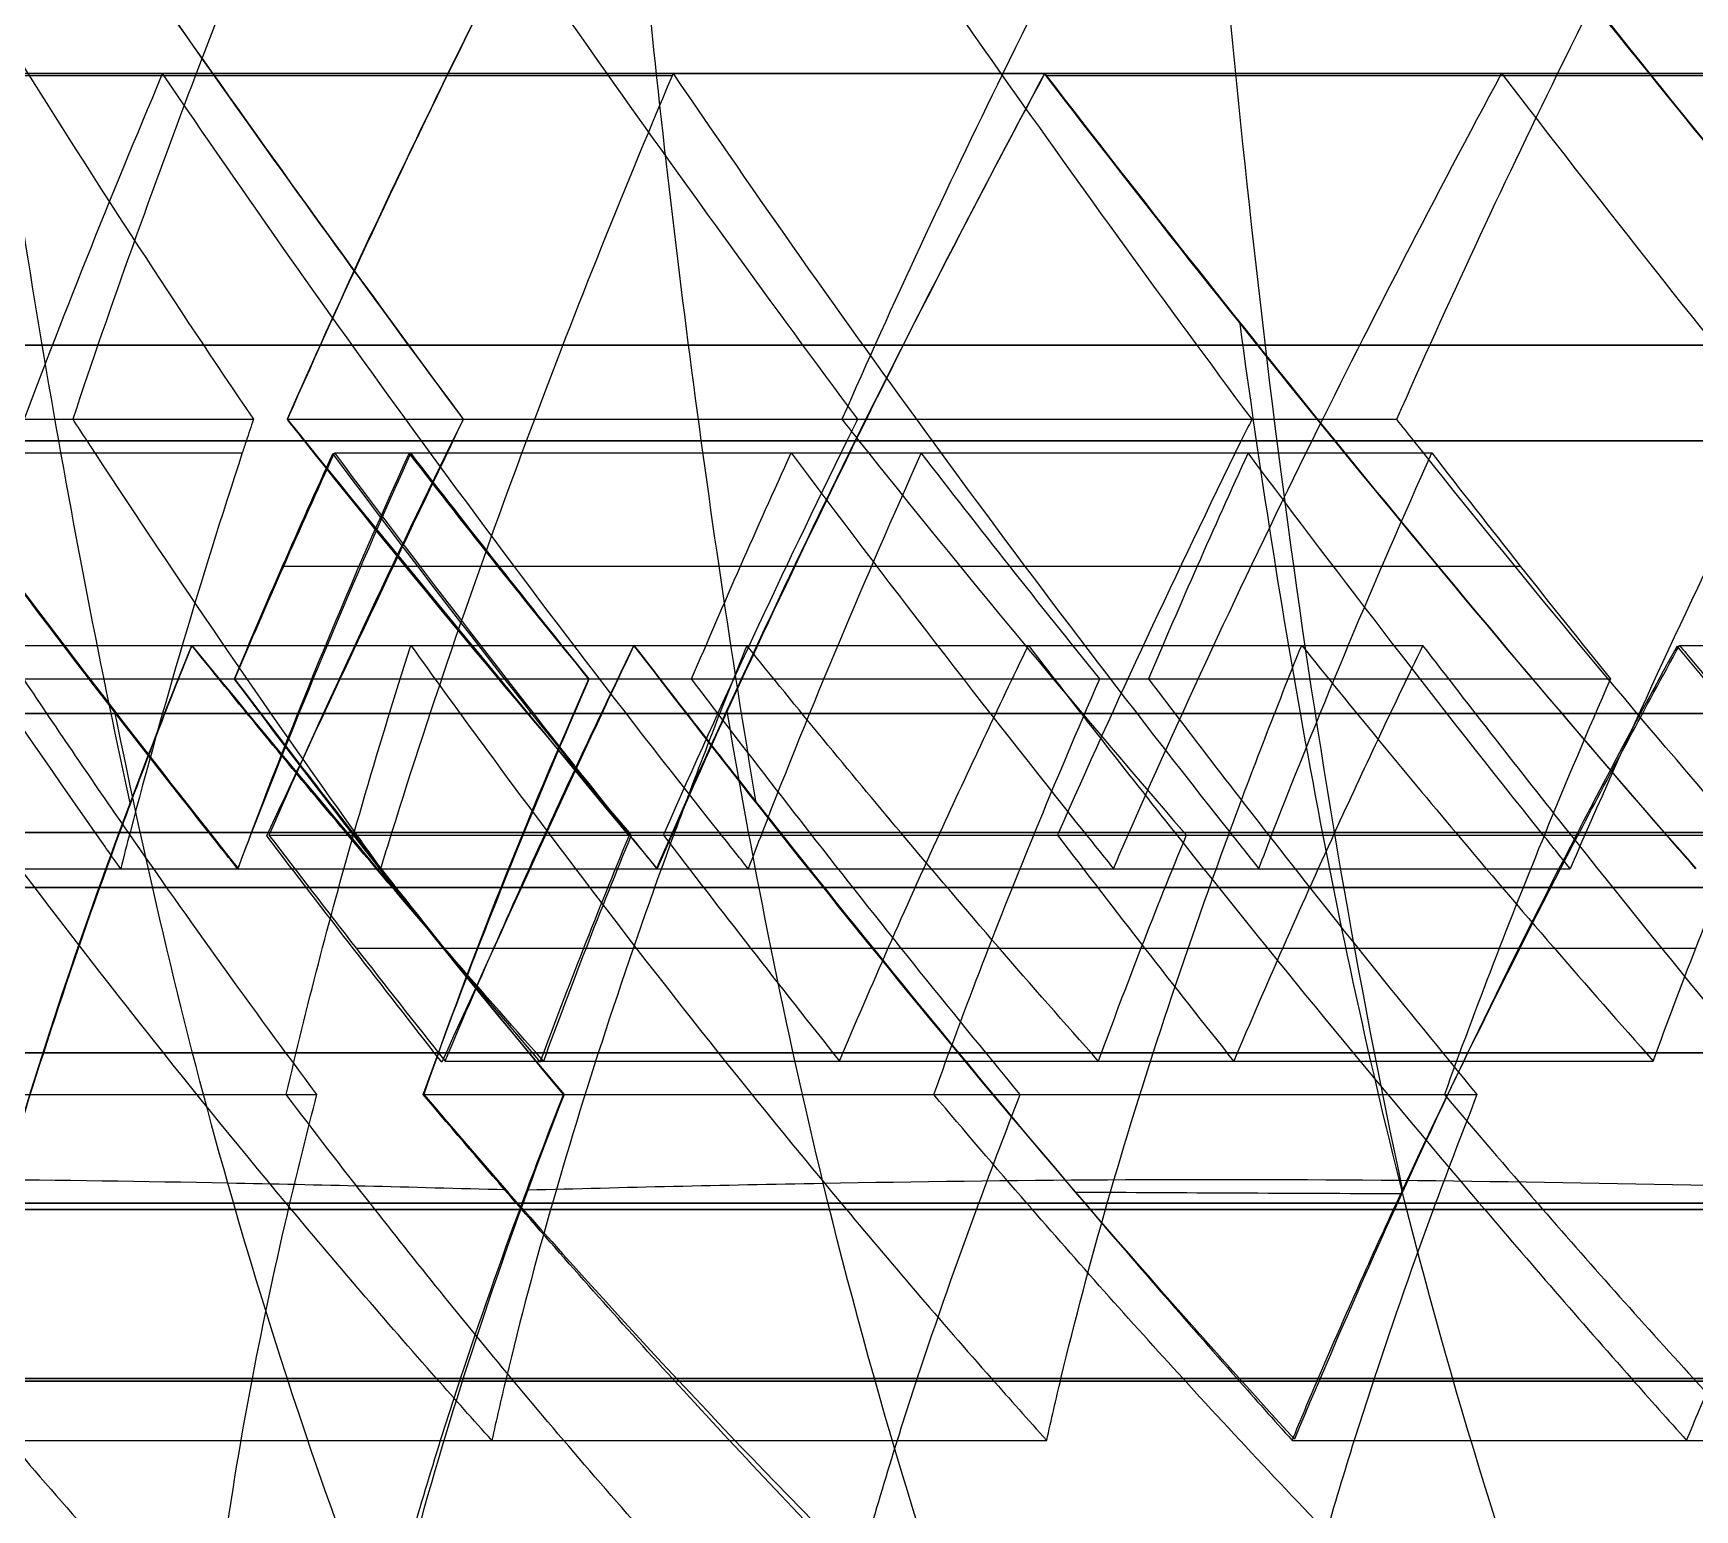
# Model space of a CAD drawing. Header units: millimetres. Extents: x -184 to 184, y -148 to 146.
# Drawn here: x -104.53 to -91.02, y -34.76 to -22.74 of the extents above; entities that cross this region are included whole.
import ezdxf

# ---------------------------------------------------------------- set-up
doc = ezdxf.new("R2010")
doc.units = ezdxf.units.MM
doc.header["$MEASUREMENT"] = 0
doc.layers.add('Tyre', color=7, linetype='Continuous', true_color=0x000000)

msp = doc.modelspace()

# ---------------------------------------------------------------- linework, layer by layer
at = {"layer": 'Tyre'}
for p, q in [((-111.514, -23.072, -70.167), (-103.207, -23.072, -64.304)), ((-107.641, -23.087, -75.982), (-99.334, -23.087, -70.119)), ((-107.635, -23.072, -75.995), (-99.328, -23.072, -70.132)), ((-107.634, -23.071, -75.996), (-99.328, -23.071, -70.133)), ((-107.634, -23.072, -75.996), (-99.327, -23.072, -70.133)), ((-103.074, -23.072, -81.904), (-96.658, -23.072, -74.017)), ((-101.16, -23.072, 84.256), (-92.133, -23.072, 79.578)), ((-96.304, -23.071, 89.923), (-88.873, -23.071, 82.983)), ((-96.304, -23.072, 89.922), (-88.874, -23.072, 82.982)), ((-96.303, -23.072, 89.923), (-88.873, -23.072, 82.984)), ((-96.292, -23.087, 89.932), (-88.861, -23.087, 82.992)), ((-91.387, -23.072, 94.907), (-83.956, -23.072, 87.967)), ((-112.517, -25.884, -67.581), (-104.211, -25.884, -61.718)), ((-111.769, -25.884, 68.812), (-102.742, -25.884, 64.134)), ((-102.468, -25.884, 81.902), (-93.441, -25.884, 77.225)), ((-101.036, -25.884, -83.663), (-94.619, -25.884, -75.776)), ((-112.403, -26.059, -67.706), (-104.097, -26.059, -61.843)), ((-111.827, -26.059, 68.653), (-102.8, -26.059, 63.976)), ((-108.826, -26.059, -73.337), (-100.52, -26.059, -67.473)), ((-105.527, -26.059, -78.009), (-97.221, -26.059, -72.146)), ((-102.329, -26.059, 82.019), (-93.302, -26.059, 77.342)), ((-101.122, -26.059, -83.503), (-94.706, -26.059, -75.616)), ((-97.846, -26.059, 87.45), (-90.416, -26.059, 80.51)), ((-93.943, -26.059, 91.631), (-86.512, -26.059, 84.691)), ((-112.339, -26.158, -67.776), (-104.032, -26.158, -61.913)), ((-111.859, -26.158, 68.564), (-102.832, -26.158, 63.886)), ((-102.082, -26.158, 82.418), (-94.651, -26.158, 75.479)), ((-101.462, -26.158, -83.18), (-93.156, -26.158, -77.317)), ((-102.495, -27.078, 81.598), (-95.064, -27.078, 74.658)), ((-100.743, -27.078, -83.751), (-92.437, -27.078, -77.888)), ((-110.488, -27.723, 70.13), (-101.461, -27.723, 65.453)), ((-103.243, -27.723, 80.322), (-94.215, -27.723, 75.644)), ((-99.646, -27.723, -84.743), (-93.229, -27.723, -76.856)), ((-91.142, -27.723, -93.911), (-84.725, -27.723, -86.024)), ((-110.575, -27.996, 69.88), (-101.548, -27.996, 65.203)), ((-102.892, -27.996, 80.767), (-95.461, -27.996, 73.827)), ((-100.01, -27.996, -84.309), (-91.704, -27.996, -78.446)), ((-113.056, -29.246, 65.222), (-104.028, -29.246, 60.544)), ((-112.773, -29.246, 65.707), (-103.745, -29.246, 61.03)), ((-112.064, -29.246, -66.893), (-103.758, -29.246, -61.03)), ((-110.95, -29.246, 68.727), (-101.922, -29.246, 64.049)), ((-110.223, -29.246, -69.901), (-101.916, -29.246, -64.038)), ((-109.921, -29.246, -70.376), (-101.615, -29.246, -64.512)), ((-109.372, -29.246, 71.194), (-100.344, -29.246, 66.517)), ((-103.83, -29.246, 78.983), (-94.803, -29.246, 74.306)), ((-103.103, -29.246, -80.032), (-94.797, -29.246, -74.169)), ((-102.757, -29.246, -80.475), (-94.451, -29.246, -74.612)), ((-102.615, -29.266, -80.474), (-96.199, -29.266, -72.588)), ((-102.606, -29.246, -80.494), (-96.19, -29.246, -72.607)), ((-101.99, -29.246, 81.315), (-92.962, -29.246, 76.638)), ((-101.931, -29.246, 81.506), (-94.5, -29.246, 74.567)), ((-100.539, -29.246, -83.217), (-92.233, -29.246, -77.354)), ((-100.364, -29.246, -83.314), (-93.947, -29.246, -75.427)), ((-99.697, -29.246, 84.236), (-92.266, -29.246, 77.296)), ((-99.685, -29.246, 84.085), (-90.657, -29.246, 79.407)), ((-99.668, -29.266, 84.097), (-90.64, -29.266, 79.42)), ((-99.334, -29.246, 84.665), (-91.903, -29.246, 77.726)), ((-98.455, -29.246, -85.59), (-92.039, -29.246, -77.703)), ((-91.956, -29.246, -92.601), (-85.54, -29.246, -84.714)), ((-91.267, -29.246, 93.305), (-83.836, -29.246, 86.366)), ((-112.849, -29.54, 65.431), (-103.821, -29.54, 60.753)), ((-110.012, -29.54, -70.096), (-101.705, -29.54, -64.232)), ((-102.87, -29.54, -80.211), (-94.563, -29.54, -74.348)), ((-99.461, -29.54, 84.4), (-92.031, -29.54, 77.461)), ((-101.906, -30.186, -80.998), (-95.49, -30.186, -73.111)), ((-100.036, -30.186, 83.297), (-91.009, -30.186, 78.619)), ((-101.182, -31.105, -81.502), (-94.766, -31.105, -73.615)), ((-100.382, -31.105, 82.486), (-91.355, -31.105, 77.808)), ((-111.501, -31.378, 66.714), (-102.474, -31.378, 62.037)), ((-110.532, -31.378, -68.309), (-102.225, -31.378, -62.446)), ((-101.36, -31.378, -81.299), (-93.054, -31.378, -75.436)), ((-100.22, -31.378, 82.701), (-92.789, -31.378, 75.761)), ((-110.82, -32.262, 67.314), (-101.793, -32.262, 62.636)), ((-110.751, -32.262, -67.428), (-102.444, -32.262, -61.565)), ((-106.988, -32.262, 73.21), (-97.961, -32.262, 68.532)), ((-104.823, -32.262, 76.248), (-95.796, -32.262, 71.57)), ((-100.603, -32.262, -81.8), (-92.297, -32.262, -75.937)), ((-100.556, -32.262, 81.858), (-93.126, -32.262, 74.918)), ((-95.978, -32.262, -87.119), (-89.562, -32.262, -79.233)), ((-93.445, -32.262, -89.857), (-87.029, -32.262, -81.97)), ((-111.056, -33.688, -65.972), (-102.75, -33.688, -60.109)), ((-109.668, -33.688, 68.255), (-100.641, -33.688, 63.577)), ((-105.765, -33.688, 74.114), (-96.737, -33.688, 69.436)), ((-105.2, -33.688, 74.905), (-96.173, -33.688, 70.227)), ((-101.057, -33.688, 80.457), (-93.626, -33.688, 73.517)), ((-99.333, -33.688, -82.575), (-91.027, -33.688, -76.712)), ((-94.74, -33.688, -87.761), (-88.324, -33.688, -79.875)), ((-94.081, -33.688, -88.475), (-87.664, -33.688, -80.588)), ((-105.316, -34.191, 74.423), (-96.289, -34.191, 69.745)), ((-94.292, -34.191, -87.973), (-87.876, -34.191, -80.086))]:
    msp.add_line(p, q, dxfattribs=at)
at = {"layer": 'Tyre', "extrusion": (0, 1, 0)}
for centre, radius in [((-0.002, 0, -23.072), 127.353), ((-0.002, 0, -25.28), 122.902), ((-0.002, 0, -26.059), 126.825), ((-0.002, 0, -28.277), 122.237), ((-0.002, 0, -29.246), 126.118), ((-0.002, 0, -29.694), 121.862), ((-0.002, 0, -31.039), 121.458), ((-0.002, 0, -32.262), 125.267), ((-0.002, 0, -32.312), 121.025), ((-0.002, 0, -33.688), 124.781), ((-0.002, 0, -33.709), 120.479)]:
    msp.add_circle(centre, radius, dxfattribs=at)
at = {"layer": 'Tyre'}
for points, knots in [([(-44.104, -25.214), (-44.422, -25.8), (-45.03, -26.906), (-45.916, -28.462), (-46.729, -29.826), (-47.479, -31.009), (-48.174, -32.029), (-48.826, -32.902), (-49.443, -33.644), (-50.037, -34.273), (-50.62, -34.811), (-51.256, -35.315), (-52.005, -35.814), (-52.89, -36.3), (-53.873, -36.739), (-54.916, -37.119), (-56.015, -37.449), (-57.161, -37.736), (-58.348, -37.988), (-59.569, -38.216), (-60.935, -38.448), (-62.107, -38.639), (-63.544, -38.882), (-65.857, -39.301), (-69.448, -40.037), (-73.02, -40.814), (-75.853, -41.4), (-78.5, -41.914), (-81.132, -42.355), (-83.677, -42.669), (-85.986, -42.877), (-88.747, -43.006), (-92.052, -43.027), (-95.53, -42.953), (-98.573, -42.845), (-100.859, -42.765), (-102.465, -42.714), (-104.165, -42.664), (-106.226, -42.583), (-108.05, -42.454), (-109.445, -42.297), (-110.431, -42.151), (-111.367, -41.972), (-112.3, -41.744), (-113.287, -41.429), (-114.312, -40.994), (-115.312, -40.436), (-116.23, -39.786), (-117.077, -39.039), (-117.864, -38.188), (-118.597, -37.23), (-119.279, -36.161), (-119.913, -34.98), (-120.501, -33.689), (-121.016, -32.364), (-121.47, -31.022), (-121.873, -29.676), (-122.379, -27.762), (-122.911, -25.337), (-123.444, -22.287), (-123.882, -19.123), (-124.238, -15.803), (-124.507, -12.476), (-124.699, -9.19), (-124.849, -5.37), (-124.896, -2.648), (-124.904, -1)], [-120.649004, -120.649004, -120.649004, -120.649004, -118.650702, -116.862627, -115.278043, -113.886013, -112.659991, -111.57623, -110.619273, -109.764185, -108.982805, -108.241804, -107.330881, -106.285945, -105.214455, -104.103595, -102.956919, -101.774926, -100.560273, -99.316969, -98.049825, -96.401874, -95.754745, -93.679159, -89.348161, -84.759548, -82.712049, -80.669318, -76.6709, -74.708043, -72.977287, -69.716501, -66.420043, -63.061128, -59.280374, -57.285758, -56.198777, -54.459689, -52.18611, -50.010515, -48.975492, -47.975653, -47.021046, -46.115651, -45.09644, -43.915354, -42.778406, -41.665801, -40.547217, -39.394425, -38.193605, -36.930675, -35.593952, -34.175832, -32.675947, -31.330744, -29.926467, -28.461055, -25.390839, -22.481232, -19.173422, -15.811868, -12.463584, -9.160915, -5.937875, -0.994422, -0.994422, -0.994422, -0.994422]), ([(-93.391, -32.161, -89.94), (-94.138, -28.699, -90.838), (-95.005, -21.608, -91.834), (-95.464, -13.237, -92.441), (-95.611, -8.215, -92.63), (-95.644, -6.644, -92.672)], [11.622363, 11.622363, 11.622363, 11.622363, 21.998391, 32.39871, 37.116955, 37.116955, 37.116955, 37.116955]), ([(-103.744, -29.005, 79.202), (-104.27, -26.588, 79.505), (-105.244, -20.674, 80.079), (-105.743, -14.317, 80.283), (-105.948, -10.35, 80.363), (-105.972, -9.844, 80.372)], [14.758479, 14.758479, 14.758479, 14.758479, 21.998391, 32.39871, 33.919074, 33.919074, 33.919074, 33.919074]), ([(-98.652, -29.005, -85.462), (-99.055, -26.588, -85.915), (-99.815, -20.674, -86.752), (-100.117, -14.317, -87.199), (-100.236, -10.35, -87.383), (-100.251, -9.844, -87.405)], [14.758479, 14.758479, 14.758479, 14.758479, 21.998391, 32.39871, 33.919074, 33.919074, 33.919074, 33.919074]), ([(-106.765, -19.416, 59.246), (-106.718, -19.498, 59.31), (-106.671, -19.58, 59.374), (-106.624, -19.662, 59.438), (-105.969, -20.802, 60.327), (-105.287, -21.939, 61.2), (-104.576, -23.072, 62.054), (-103.986, -24.013, 62.761), (-103.375, -24.95, 63.456), (-102.742, -25.884, 64.134)], [-813.991134, -813.991134, -813.991134, -813.991134, -813.649053, -813.649053, -813.649053, -808.886961, -808.886961, -808.886961, -804.936805, -804.936805, -804.936805, -804.936805]), ([(-105.584, -19.416, -79.443), (-105.53, -19.498, -79.5), (-105.475, -19.58, -79.557), (-105.42, -19.662, -79.614), (-104.661, -20.797, -80.402), (-103.879, -21.934, -81.167), (-103.074, -23.072, -81.904), (-102.412, -24.009, -82.51), (-101.732, -24.947, -83.097), (-101.036, -25.884, -83.663)], [668.78662, 668.78662, 668.78662, 668.78662, 669.127981, 669.127981, 669.127981, 673.859453, 673.859453, 673.859453, 677.752953, 677.752953, 677.752953, 677.752953]), ([(-101.722, -19.416, -67.539), (-101.757, -19.498, -67.468), (-101.792, -19.58, -67.397), (-101.827, -19.662, -67.326), (-102.316, -20.802, -66.335), (-102.777, -21.939, -65.328), (-103.207, -23.072, -64.304), (-103.564, -24.013, -63.454), (-103.9, -24.95, -62.593), (-104.211, -25.884, -61.718)], [-813.991134, -813.991134, -813.991134, -813.991134, -813.649053, -813.649053, -813.649053, -808.886961, -808.886961, -808.886961, -804.936805, -804.936805, -804.936805, -804.936805]), ([(-99.262, -19.416, 87.214), (-99.307, -19.498, 87.149), (-99.351, -19.58, 87.084), (-99.396, -19.662, 87.019), (-100.013, -20.797, 86.115), (-100.603, -21.934, 85.194), (-101.16, -23.072, 84.256), (-101.619, -24.009, 83.484), (-102.056, -24.947, 82.7), (-102.468, -25.884, 81.902)], [668.78662, 668.78662, 668.78662, 668.78662, 669.127981, 669.127981, 669.127981, 673.859453, 673.859453, 673.859453, 677.752953, 677.752953, 677.752953, 677.752953]), ([(-102.376, -19.416, -75.5), (-102.321, -19.498, -75.557), (-102.266, -19.58, -75.614), (-102.212, -19.662, -75.671), (-101.452, -20.797, -76.459), (-100.671, -21.934, -77.224), (-99.866, -23.072, -77.96), (-99.203, -24.009, -78.566), (-98.524, -24.947, -79.154), (-97.828, -25.884, -79.719)], [668.78662, 668.78662, 668.78662, 668.78662, 669.127981, 669.127981, 669.127981, 673.859453, 673.859453, 673.859453, 677.752953, 677.752953, 677.752953, 677.752953]), ([(-94.619, -25.884, -75.776), (-95.316, -24.947, -75.211), (-95.995, -24.009, -74.623), (-96.658, -23.072, -74.017), (-97.463, -21.934, -73.28), (-98.244, -20.797, -72.515), (-99.004, -19.662, -71.727), (-99.058, -19.58, -71.67), (-99.113, -19.498, -71.613), (-99.168, -19.416, -71.556)], [-677.752953, -677.752953, -677.752953, -677.752953, -673.859453, -673.859453, -673.859453, -669.127981, -669.127981, -669.127981, -668.78662, -668.78662, -668.78662, -668.78662]), ([(-94.748, -19.416, 84.875), (-94.793, -19.498, 84.81), (-94.838, -19.58, 84.745), (-94.882, -19.662, 84.68), (-95.499, -20.797, 83.776), (-96.089, -21.934, 82.855), (-96.647, -23.072, 81.917), (-97.105, -24.009, 81.145), (-97.543, -24.947, 80.361), (-97.954, -25.884, 79.564)], [668.78662, 668.78662, 668.78662, 668.78662, 669.127981, 669.127981, 669.127981, 673.859453, 673.859453, 673.859453, 677.752953, 677.752953, 677.752953, 677.752953]), ([(-89.059, -25.884, 96.416), (-89.852, -24.95, 95.933), (-90.627, -24.013, 95.429), (-91.387, -23.072, 94.907), (-92.302, -21.939, 94.277), (-93.194, -20.802, 93.621), (-94.065, -19.662, 92.941), (-94.128, -19.58, 92.892), (-94.19, -19.498, 92.843), (-94.252, -19.416, 92.794)], [804.936805, 804.936805, 804.936805, 804.936805, 808.886961, 808.886961, 808.886961, 813.649053, 813.649053, 813.649053, 813.991134, 813.991134, 813.991134, 813.991134]), ([(-93.441, -25.884, 77.225), (-93.029, -24.947, 78.022), (-92.592, -24.009, 78.806), (-92.133, -23.072, 79.578), (-91.576, -21.934, 80.517), (-90.986, -20.797, 81.437), (-90.368, -19.662, 82.341), (-90.324, -19.58, 82.406), (-90.279, -19.498, 82.471), (-90.234, -19.416, 82.536)], [-677.752953, -677.752953, -677.752953, -677.752953, -673.859453, -673.859453, -673.859453, -669.127981, -669.127981, -669.127981, -668.78662, -668.78662, -668.78662, -668.78662]), ([(-103.821, -29.54, 60.753), (-103.891, -29.442, 60.684), (-103.96, -29.344, 60.614), (-104.028, -29.246, 60.544), (-104.77, -28.19, 59.789), (-105.477, -27.127, 59.009), (-106.153, -26.059, 58.209), (-106.78, -25.072, 57.469), (-107.38, -24.08, 56.712), (-107.957, -23.087, 55.94), (-107.96, -23.082, 55.936), (-107.963, -23.077, 55.932), (-107.966, -23.071, 55.928)], [-799.840146, -799.840146, -799.840146, -799.840146, -799.424696, -799.424696, -799.424696, -794.937043, -794.937043, -794.937043, -790.783637, -790.783637, -790.783637, -790.763389, -790.763389, -790.763389, -790.763389]), ([(-102.87, -29.54, -80.211), (-102.948, -29.442, -80.152), (-103.026, -29.344, -80.092), (-103.103, -29.246, -80.032), (-103.941, -28.19, -79.386), (-104.748, -27.127, -78.709), (-105.527, -26.059, -78.009), (-106.252, -25.067, -77.358), (-106.953, -24.071, -76.686), (-107.634, -23.071, -75.996)], [781.686392, 781.686392, 781.686392, 781.686392, 782.101856, 782.101856, 782.101856, 786.58964, 786.58964, 786.58964, 790.763389, 790.763389, 790.763389, 790.763389]), ([(-103.481, -23.071, -73.064), (-103.484, -23.077, -73.059), (-103.486, -23.082, -73.055), (-103.488, -23.087, -73.051), (-103.907, -24.08, -72.183), (-104.304, -25.072, -71.302), (-104.673, -26.059, -70.405), (-105.072, -27.127, -69.436), (-105.439, -28.19, -68.45), (-105.768, -29.246, -67.444), (-105.799, -29.344, -67.351), (-105.829, -29.442, -67.258), (-105.858, -29.54, -67.164)], [790.763389, 790.763389, 790.763389, 790.763389, 790.783637, 790.783637, 790.783637, 794.937043, 794.937043, 794.937043, 799.424696, 799.424696, 799.424696, 799.840146, 799.840146, 799.840146, 799.840146]), ([(-98.717, -29.54, -77.279), (-98.795, -29.442, -77.22), (-98.873, -29.344, -77.16), (-98.95, -29.246, -77.101), (-99.788, -28.19, -76.454), (-100.595, -27.127, -75.778), (-101.374, -26.059, -75.078), (-102.099, -25.067, -74.426), (-102.8, -24.071, -73.754), (-103.481, -23.071, -73.064)], [781.686392, 781.686392, 781.686392, 781.686392, 782.101856, 782.101856, 782.101856, 786.58964, 786.58964, 786.58964, 790.763389, 790.763389, 790.763389, 790.763389]), ([(-101.705, -29.54, -64.232), (-101.676, -29.442, -64.326), (-101.645, -29.344, -64.419), (-101.615, -29.246, -64.512), (-101.286, -28.19, -65.518), (-100.919, -27.127, -66.505), (-100.52, -26.059, -67.473), (-100.151, -25.072, -68.37), (-99.754, -24.08, -69.251), (-99.334, -23.087, -70.119), (-99.332, -23.082, -70.123), (-99.33, -23.077, -70.128), (-99.328, -23.071, -70.133)], [-799.840146, -799.840146, -799.840146, -799.840146, -799.424696, -799.424696, -799.424696, -794.937043, -794.937043, -794.937043, -790.783637, -790.783637, -790.783637, -790.763389, -790.763389, -790.763389, -790.763389]), ([(-99.461, -29.54, 84.4), (-99.419, -29.442, 84.489), (-99.377, -29.344, 84.577), (-99.334, -29.246, 84.665), (-98.871, -28.19, 85.617), (-98.373, -27.127, 86.545), (-97.846, -26.059, 87.45), (-97.356, -25.067, 88.292), (-96.841, -24.071, 89.116), (-96.304, -23.071, 89.923)], [781.686392, 781.686392, 781.686392, 781.686392, 782.101856, 782.101856, 782.101856, 786.58964, 786.58964, 786.58964, 790.763389, 790.763389, 790.763389, 790.763389]), ([(-99.328, -23.071, -70.133), (-98.647, -24.071, -70.823), (-97.946, -25.067, -71.495), (-97.221, -26.059, -72.146), (-96.441, -27.127, -72.846), (-95.635, -28.19, -73.522), (-94.797, -29.246, -74.169), (-94.719, -29.344, -74.229), (-94.642, -29.442, -74.288), (-94.563, -29.54, -74.348)], [-790.763389, -790.763389, -790.763389, -790.763389, -786.58964, -786.58964, -786.58964, -782.101856, -782.101856, -782.101856, -781.686392, -781.686392, -781.686392, -781.686392]), ([(-96.304, -23.071, 89.923), (-96.299, -23.077, 89.926), (-96.296, -23.082, 89.929), (-96.292, -23.087, 89.932), (-95.528, -24.08, 90.519), (-94.745, -25.072, 91.087), (-93.943, -26.059, 91.631), (-93.075, -27.127, 92.218), (-92.184, -28.19, 92.779), (-91.267, -29.246, 93.305), (-91.182, -29.344, 93.354), (-91.096, -29.442, 93.403), (-91.011, -29.54, 93.451)], [790.763389, 790.763389, 790.763389, 790.763389, 790.783637, 790.783637, 790.783637, 794.937043, 794.937043, 794.937043, 799.424696, 799.424696, 799.424696, 799.840146, 799.840146, 799.840146, 799.840146]), ([(-95.746, -29.54, 80.93), (-95.704, -29.442, 81.019), (-95.661, -29.344, 81.107), (-95.619, -29.246, 81.195), (-95.156, -28.19, 82.147), (-94.658, -27.127, 83.075), (-94.131, -26.059, 83.98), (-93.641, -25.067, 84.822), (-93.126, -24.071, 85.646), (-92.589, -23.071, 86.453)], [781.686392, 781.686392, 781.686392, 781.686392, 782.101856, 782.101856, 782.101856, 786.58964, 786.58964, 786.58964, 790.763389, 790.763389, 790.763389, 790.763389]), ([(-92.589, -23.071, 86.453), (-92.584, -23.077, 86.456), (-92.58, -23.082, 86.459), (-92.577, -23.087, 86.462), (-91.813, -24.08, 87.05), (-91.03, -25.072, 87.617), (-90.227, -26.059, 88.161), (-89.36, -27.127, 88.749), (-88.469, -28.19, 89.309), (-87.551, -29.246, 89.836), (-87.466, -29.344, 89.884), (-87.381, -29.442, 89.933), (-87.296, -29.54, 89.981)], [790.763389, 790.763389, 790.763389, 790.763389, 790.783637, 790.783637, 790.783637, 794.937043, 794.937043, 794.937043, 799.424696, 799.424696, 799.424696, 799.840146, 799.840146, 799.840146, 799.840146]), ([(-88.873, -23.071, 82.983), (-89.411, -24.071, 82.176), (-89.926, -25.067, 81.353), (-90.416, -26.059, 80.51), (-90.943, -27.127, 79.605), (-91.441, -28.19, 78.678), (-91.903, -29.246, 77.726), (-91.946, -29.344, 77.638), (-91.989, -29.442, 77.549), (-92.031, -29.54, 77.461)], [-790.763389, -790.763389, -790.763389, -790.763389, -786.58964, -786.58964, -786.58964, -782.101856, -782.101856, -782.101856, -781.686392, -781.686392, -781.686392, -781.686392]), ([(-101.481, -44.299, -69.332), (-101.88, -43.636, -69.613), (-104.463, -39.203, -71.433), (-106.953, -33.235, -73.16), (-108.104, -27.457, -73.953), (-108.465, -25.105, -74.201)], [-0.533993, -0.533993, -0.533993, -0.533993, 1.197755, 11.598073, 18.662915, 18.662915, 18.662915, 18.662915]), ([(-88.528, -44.299, 85.254), (-88.884, -43.636, 85.587), (-91.192, -39.203, 87.746), (-93.389, -33.235, 89.832), (-94.399, -27.457, 90.799), (-94.716, -25.105, 91.101)], [-0.533993, -0.533993, -0.533993, -0.533993, 1.197755, 11.598073, 18.662915, 18.662915, 18.662915, 18.662915]), ([(-104.211, -25.884, -61.718), (-104.173, -25.943, -61.76), (-104.135, -26.001, -61.801), (-104.097, -26.059, -61.843), (-104.075, -26.092, -61.866), (-104.054, -26.125, -61.889), (-104.032, -26.158, -61.913), (-103.355, -27.19, -62.644), (-102.651, -28.22, -63.354), (-101.916, -29.246, -64.038), (-101.846, -29.344, -64.103), (-101.776, -29.442, -64.168), (-101.705, -29.54, -64.232)], [-804.936805, -804.936805, -804.936805, -804.936805, -804.6933, -804.6933, -804.6933, -804.556707, -804.556707, -804.556707, -800.250609, -800.250609, -800.250609, -799.840146, -799.840146, -799.840146, -799.840146]), ([(-102.742, -25.884, 64.134), (-102.761, -25.943, 64.081), (-102.78, -26.001, 64.028), (-102.8, -26.059, 63.976), (-102.81, -26.092, 63.946), (-102.821, -26.125, 63.916), (-102.832, -26.158, 63.886), (-103.17, -27.19, 62.949), (-103.477, -28.22, 61.997), (-103.745, -29.246, 61.03), (-103.771, -29.344, 60.938), (-103.796, -29.442, 60.845), (-103.821, -29.54, 60.753)], [-804.936805, -804.936805, -804.936805, -804.936805, -804.6933, -804.6933, -804.6933, -804.556707, -804.556707, -804.556707, -800.250609, -800.250609, -800.250609, -799.840146, -799.840146, -799.840146, -799.840146]), ([(-101.036, -25.884, -83.663), (-101.065, -25.943, -83.61), (-101.093, -26.001, -83.556), (-101.122, -26.059, -83.503), (-101.647, -27.13, -82.525), (-102.144, -28.193, -81.523), (-102.606, -29.246, -80.494), (-102.609, -29.253, -80.487), (-102.612, -29.26, -80.481), (-102.615, -29.266, -80.474)], [677.752953, 677.752953, 677.752953, 677.752953, 678.005283, 678.005283, 678.005283, 682.634149, 682.634149, 682.634149, 682.663228, 682.663228, 682.663228, 682.663228]), ([(-102.468, -25.884, 81.902), (-102.422, -25.943, 81.941), (-102.376, -26.001, 81.98), (-102.329, -26.059, 82.019), (-101.478, -27.13, 82.733), (-100.598, -28.193, 83.423), (-99.685, -29.246, 84.085), (-99.679, -29.253, 84.089), (-99.673, -29.26, 84.093), (-99.668, -29.266, 84.097)], [677.752953, 677.752953, 677.752953, 677.752953, 678.005283, 678.005283, 678.005283, 682.634149, 682.634149, 682.634149, 682.663228, 682.663228, 682.663228, 682.663228]), ([(-97.828, -25.884, -79.719), (-97.856, -25.943, -79.666), (-97.885, -26.001, -79.613), (-97.914, -26.059, -79.56), (-98.439, -27.13, -78.581), (-98.936, -28.193, -77.579), (-99.398, -29.246, -76.55), (-99.401, -29.253, -76.544), (-99.404, -29.26, -76.537), (-99.407, -29.266, -76.531)], [677.752953, 677.752953, 677.752953, 677.752953, 678.005283, 678.005283, 678.005283, 682.634149, 682.634149, 682.634149, 682.663228, 682.663228, 682.663228, 682.663228]), ([(-97.954, -25.884, 79.564), (-97.908, -25.943, 79.603), (-97.862, -26.001, 79.642), (-97.816, -26.059, 79.68), (-96.964, -27.13, 80.394), (-96.084, -28.193, 81.084), (-95.171, -29.246, 81.746), (-95.165, -29.253, 81.75), (-95.16, -29.26, 81.754), (-95.154, -29.266, 81.758)], [677.752953, 677.752953, 677.752953, 677.752953, 678.005283, 678.005283, 678.005283, 682.634149, 682.634149, 682.634149, 682.663228, 682.663228, 682.663228, 682.663228]), ([(-96.199, -29.266, -72.588), (-96.196, -29.26, -72.594), (-96.193, -29.253, -72.6), (-96.19, -29.246, -72.607), (-95.728, -28.193, -73.636), (-95.231, -27.13, -74.638), (-94.706, -26.059, -75.616), (-94.677, -26.001, -75.67), (-94.648, -25.943, -75.723), (-94.619, -25.884, -75.776)], [-682.663228, -682.663228, -682.663228, -682.663228, -682.634149, -682.634149, -682.634149, -678.005283, -678.005283, -678.005283, -677.752953, -677.752953, -677.752953, -677.752953]), ([(-90.64, -29.266, 79.42), (-90.646, -29.26, 79.415), (-90.652, -29.253, 79.411), (-90.657, -29.246, 79.407), (-91.571, -28.193, 78.745), (-92.451, -27.13, 78.055), (-93.302, -26.059, 77.342), (-93.348, -26.001, 77.303), (-93.395, -25.943, 77.264), (-93.441, -25.884, 77.225)], [-682.663228, -682.663228, -682.663228, -682.663228, -682.634149, -682.634149, -682.634149, -678.005283, -678.005283, -678.005283, -677.752953, -677.752953, -677.752953, -677.752953]), ([(-101.462, -26.158, -83.18), (-101.925, -27.19, -82.297), (-102.359, -28.22, -81.396), (-102.757, -29.246, -80.475), (-102.795, -29.344, -80.387), (-102.832, -29.442, -80.299), (-102.87, -29.54, -80.211)], [776.969921, 776.969921, 776.969921, 776.969921, 781.275938, 781.275938, 781.275938, 781.686392, 781.686392, 781.686392, 781.686392]), ([(-102.082, -26.158, 82.418), (-101.312, -27.19, 83.051), (-100.518, -28.22, 83.659), (-99.697, -29.246, 84.236), (-99.619, -29.344, 84.291), (-99.54, -29.442, 84.346), (-99.461, -29.54, 84.4)], [776.969921, 776.969921, 776.969921, 776.969921, 781.275938, 781.275938, 781.275938, 781.686392, 781.686392, 781.686392, 781.686392]), ([(-97.309, -26.158, -80.248), (-97.772, -27.19, -79.365), (-98.206, -28.22, -78.464), (-98.604, -29.246, -77.543), (-98.642, -29.344, -77.455), (-98.679, -29.442, -77.367), (-98.717, -29.54, -77.279)], [776.969921, 776.969921, 776.969921, 776.969921, 781.275938, 781.275938, 781.275938, 781.686392, 781.686392, 781.686392, 781.686392]), ([(-98.367, -26.158, 78.948), (-97.597, -27.19, 79.581), (-96.802, -28.22, 80.189), (-95.982, -29.246, 80.766), (-95.903, -29.344, 80.821), (-95.825, -29.442, 80.876), (-95.746, -29.54, 80.93)], [776.969921, 776.969921, 776.969921, 776.969921, 781.275938, 781.275938, 781.275938, 781.686392, 781.686392, 781.686392, 781.686392]), ([(-92.031, -29.54, 77.461), (-92.11, -29.442, 77.406), (-92.188, -29.344, 77.351), (-92.266, -29.246, 77.296), (-93.087, -28.22, 76.719), (-93.881, -27.19, 76.111), (-94.651, -26.158, 75.479)], [-781.686392, -781.686392, -781.686392, -781.686392, -781.275938, -781.275938, -781.275938, -776.969921, -776.969921, -776.969921, -776.969921]), ([(-94.563, -29.54, -74.348), (-94.526, -29.442, -74.436), (-94.489, -29.344, -74.524), (-94.451, -29.246, -74.612), (-94.052, -28.22, -75.533), (-93.619, -27.19, -76.434), (-93.156, -26.158, -77.317)], [-781.686392, -781.686392, -781.686392, -781.686392, -781.275938, -781.275938, -781.275938, -776.969921, -776.969921, -776.969921, -776.969921]), ([(-100.802, -34.191, 72.084), (-100.953, -34.024, 71.982), (-101.103, -33.856, 71.879), (-101.251, -33.688, 71.775), (-101.668, -33.216, 71.482), (-102.076, -32.74, 71.18), (-102.475, -32.262, 70.871), (-103.305, -31.266, 70.228), (-104.097, -30.26, 69.554), (-104.858, -29.246, 68.856), (-105.238, -28.74, 68.507), (-105.61, -28.232, 68.152), (-105.975, -27.723, 67.792)], [699.146423, 699.146423, 699.146423, 699.146423, 699.887678, 699.887678, 699.887678, 701.973631, 701.973631, 701.973631, 706.315002, 706.315002, 706.315002, 708.483339, 708.483339, 708.483339, 708.483339]), ([(-103.243, -27.723, 80.322), (-103.447, -28.231, 79.88), (-103.643, -28.739, 79.434), (-103.83, -29.246, 78.984), (-104.201, -30.254, 78.09), (-104.536, -31.261, 77.178), (-104.823, -32.262, 76.248), (-104.96, -32.738, 75.805), (-105.087, -33.214, 75.357), (-105.2, -33.688, 74.905), (-105.24, -33.856, 74.745), (-105.279, -34.024, 74.584), (-105.316, -34.191, 74.423)], [690.141445, 690.141445, 690.141445, 690.141445, 692.252978, 692.252978, 692.252978, 696.445415, 696.445415, 696.445415, 698.440735, 698.440735, 698.440735, 699.146423, 699.146423, 699.146423, 699.146423]), ([(-105.295, -34.181, 74.409), (-105.069, -33.112, 75.453), (-104.776, -32.038, 76.466), (-104.079, -29.878, 78.436), (-103.68, -28.802, 79.387), (-103.243, -27.723, 80.322)], [-196.453086, -196.453086, -196.453086, -196.453086, -191.92482, -191.92482, -187.448108, -187.448108, -187.448108, -187.448108]), ([(-102.225, -31.378, -62.446), (-102.753, -30.67, -61.988), (-103.263, -29.959, -61.515), (-103.758, -29.246, -61.03), (-104.047, -28.83, -60.746), (-104.331, -28.413, -60.458), (-104.61, -27.996, -60.167), (-104.671, -27.905, -60.103), (-104.732, -27.814, -60.039), (-104.792, -27.723, -59.975)], [-713.589352, -713.589352, -713.589352, -713.589352, -710.605945, -710.605945, -710.605945, -708.863835, -708.863835, -708.863835, -708.483339, -708.483339, -708.483339, -708.483339]), ([(-100.382, -31.105, 82.486), (-100.931, -30.489, 82.106), (-101.466, -29.87, 81.716), (-101.99, -29.246, 81.315), (-102.415, -28.741, 80.991), (-102.833, -28.233, 80.659), (-103.243, -27.723, 80.322)], [685.210677, 685.210677, 685.210677, 685.210677, 687.932616, 687.932616, 687.932616, 690.141445, 690.141445, 690.141445, 690.141445]), ([(-102.474, -31.378, 62.037), (-102.311, -30.67, 62.715), (-102.126, -29.959, 63.386), (-101.922, -29.246, 64.049), (-101.803, -28.83, 64.436), (-101.678, -28.413, 64.821), (-101.548, -27.996, 65.203), (-101.519, -27.905, 65.286), (-101.49, -27.814, 65.37), (-101.461, -27.723, 65.453)], [-713.589352, -713.589352, -713.589352, -713.589352, -710.605945, -710.605945, -710.605945, -708.863835, -708.863835, -708.863835, -708.483339, -708.483339, -708.483339, -708.483339]), ([(-101.461, -27.723, 65.453), (-101.096, -28.232, 65.813), (-100.724, -28.74, 66.168), (-100.344, -29.246, 66.517), (-99.584, -30.26, 67.215), (-98.791, -31.266, 67.89), (-97.961, -32.262, 68.532), (-97.562, -32.74, 68.841), (-97.155, -33.216, 69.143), (-96.737, -33.688, 69.436), (-96.589, -33.856, 69.54), (-96.439, -34.024, 69.644), (-96.289, -34.191, 69.745)], [-708.483339, -708.483339, -708.483339, -708.483339, -706.315002, -706.315002, -706.315002, -701.973631, -701.973631, -701.973631, -699.887678, -699.887678, -699.887678, -699.146423, -699.146423, -699.146423, -699.146423]), ([(-101.182, -31.105, -81.502), (-100.923, -30.489, -82.116), (-100.649, -29.87, -82.72), (-100.364, -29.246, -83.314), (-100.132, -28.741, -83.797), (-99.893, -28.233, -84.273), (-99.646, -27.723, -84.743)], [685.210677, 685.210677, 685.210677, 685.210677, 687.932616, 687.932616, 687.932616, 690.141445, 690.141445, 690.141445, 690.141445]), ([(-98.729, -27.723, 77.983), (-98.933, -28.231, 77.541), (-99.129, -28.739, 77.095), (-99.316, -29.246, 76.645), (-99.687, -30.253, 75.751), (-100.022, -31.261, 74.839), (-100.31, -32.262, 73.909), (-100.447, -32.738, 73.466), (-100.573, -33.214, 73.018), (-100.686, -33.688, 72.566), (-100.727, -33.856, 72.406), (-100.765, -34.024, 72.245), (-100.802, -34.191, 72.084)], [690.141445, 690.141445, 690.141445, 690.141445, 692.252978, 692.252978, 692.252978, 696.445415, 696.445415, 696.445415, 698.440735, 698.440735, 698.440735, 699.146423, 699.146423, 699.146423, 699.146423]), ([(-94.274, -34.181, -87.955), (-95.25, -33.112, -87.521), (-96.182, -32.038, -87.029), (-97.969, -29.878, -85.945), (-98.82, -28.802, -85.361), (-99.646, -27.723, -84.743)], [-196.453086, -196.453086, -196.453086, -196.453086, -191.92482, -191.92482, -187.448108, -187.448108, -187.448108, -187.448108]), ([(-99.646, -27.723, -84.743), (-99.255, -28.231, -85.033), (-98.858, -28.739, -85.316), (-98.455, -29.246, -85.59), (-97.656, -30.254, -86.135), (-96.831, -31.261, -86.649), (-95.979, -32.262, -87.119), (-95.573, -32.738, -87.344), (-95.16, -33.214, -87.558), (-94.74, -33.688, -87.761), (-94.592, -33.856, -87.833), (-94.443, -34.024, -87.904), (-94.292, -34.191, -87.973)], [690.141445, 690.141445, 690.141445, 690.141445, 692.252978, 692.252978, 692.252978, 696.445415, 696.445415, 696.445415, 698.440735, 698.440735, 698.440735, 699.146423, 699.146423, 699.146423, 699.146423]), ([(-95.869, -31.105, 80.147), (-96.417, -30.489, 79.768), (-96.952, -29.87, 79.377), (-97.476, -29.246, 78.977), (-97.901, -28.741, 78.652), (-98.319, -28.233, 78.32), (-98.729, -27.723, 77.983)], [685.210677, 685.210677, 685.210677, 685.210677, 687.932616, 687.932616, 687.932616, 690.141445, 690.141445, 690.141445, 690.141445]), ([(-97.974, -31.105, -77.559), (-97.715, -30.489, -78.173), (-97.441, -29.87, -78.776), (-97.156, -29.246, -79.371), (-96.924, -28.741, -79.853), (-96.684, -28.233, -80.329), (-96.438, -27.723, -80.799)], [685.210677, 685.210677, 685.210677, 685.210677, 687.932616, 687.932616, 687.932616, 690.141445, 690.141445, 690.141445, 690.141445]), ([(-96.438, -27.723, -80.799), (-96.047, -28.231, -81.089), (-95.65, -28.739, -81.372), (-95.247, -29.246, -81.647), (-94.447, -30.253, -82.192), (-93.623, -31.261, -82.705), (-92.77, -32.262, -83.176), (-92.364, -32.738, -83.4), (-91.952, -33.214, -83.615), (-91.532, -33.688, -83.818), (-91.384, -33.856, -83.89), (-91.234, -34.024, -83.96), (-91.084, -34.191, -84.029)], [690.141445, 690.141445, 690.141445, 690.141445, 692.252978, 692.252978, 692.252978, 696.445415, 696.445415, 696.445415, 698.440735, 698.440735, 698.440735, 699.146423, 699.146423, 699.146423, 699.146423]), ([(-96.289, -34.191, 69.745), (-96.252, -34.024, 69.907), (-96.213, -33.856, 70.067), (-96.173, -33.688, 70.227), (-96.059, -33.214, 70.679), (-95.933, -32.738, 71.127), (-95.796, -32.262, 71.57), (-95.509, -31.261, 72.5), (-95.173, -30.253, 73.412), (-94.803, -29.246, 74.306), (-94.616, -28.739, 74.756), (-94.42, -28.231, 75.202), (-94.215, -27.723, 75.644)], [-699.146423, -699.146423, -699.146423, -699.146423, -698.440735, -698.440735, -698.440735, -696.445415, -696.445415, -696.445415, -692.252978, -692.252978, -692.252978, -690.141445, -690.141445, -690.141445, -690.141445]), ([(-93.229, -27.723, -76.856), (-93.476, -28.233, -76.386), (-93.716, -28.741, -75.91), (-93.947, -29.246, -75.427), (-94.233, -29.87, -74.833), (-94.506, -30.489, -74.229), (-94.766, -31.105, -73.615)], [-690.141445, -690.141445, -690.141445, -690.141445, -687.932616, -687.932616, -687.932616, -685.210677, -685.210677, -685.210677, -685.210677]), ([(-94.292, -34.191, -87.973), (-94.223, -34.024, -88.141), (-94.153, -33.856, -88.309), (-94.081, -33.688, -88.475), (-93.879, -33.216, -88.943), (-93.666, -32.74, -89.404), (-93.445, -32.262, -89.857), (-92.984, -31.266, -90.801), (-92.485, -30.26, -91.714), (-91.956, -29.246, -92.601), (-91.692, -28.74, -93.044), (-91.42, -28.232, -93.48), (-91.142, -27.723, -93.911)], [699.146423, 699.146423, 699.146423, 699.146423, 699.887678, 699.887678, 699.887678, 701.973631, 701.973631, 701.973631, 706.315002, 706.315002, 706.315002, 708.483339, 708.483339, 708.483339, 708.483339]), ([(-91.162, -27.729, -93.932), (-91.759, -28.818, -93.015), (-92.315, -29.895, -92.065), (-93.352, -32.047, -90.066), (-93.827, -33.115, -89.019), (-94.274, -34.181, -87.955)], [-205.790002, -205.790002, -205.790002, -205.790002, -201.163707, -201.163707, -196.453086, -196.453086, -196.453086, -196.453086]), ([(-94.215, -27.723, 75.644), (-93.805, -28.233, 75.981), (-93.388, -28.741, 76.313), (-92.962, -29.246, 76.638), (-92.439, -29.87, 77.038), (-91.903, -30.489, 77.429), (-91.355, -31.105, 77.808)], [-690.141445, -690.141445, -690.141445, -690.141445, -687.932616, -687.932616, -687.932616, -685.210677, -685.210677, -685.210677, -685.210677]), ([(-87.876, -34.191, -80.086), (-88.026, -34.024, -80.017), (-88.176, -33.856, -79.947), (-88.324, -33.688, -79.875), (-88.744, -33.214, -79.671), (-89.156, -32.738, -79.457), (-89.562, -32.262, -79.233), (-90.414, -31.261, -78.762), (-91.239, -30.253, -78.248), (-92.039, -29.246, -77.703), (-92.441, -28.739, -77.429), (-92.838, -28.231, -77.146), (-93.229, -27.723, -76.856)], [-699.146423, -699.146423, -699.146423, -699.146423, -698.440735, -698.440735, -698.440735, -696.445415, -696.445415, -696.445415, -692.252978, -692.252978, -692.252978, -690.141445, -690.141445, -690.141445, -690.141445]), ([(-91.142, -27.723, -93.911), (-91.066, -27.814, -93.956), (-90.99, -27.905, -94.001), (-90.915, -27.996, -94.046), (-90.567, -28.413, -94.252), (-90.216, -28.83, -94.453), (-89.861, -29.246, -94.648), (-89.254, -29.959, -94.982), (-88.635, -30.67, -95.299), (-88.003, -31.378, -95.597)], [708.483339, 708.483339, 708.483339, 708.483339, 708.863835, 708.863835, 708.863835, 710.605945, 710.605945, 710.605945, 713.589352, 713.589352, 713.589352, 713.589352]), ([(-91.084, -34.191, -84.029), (-91.015, -34.024, -84.198), (-90.944, -33.856, -84.365), (-90.873, -33.688, -84.532), (-90.671, -33.216, -85), (-90.458, -32.74, -85.46), (-90.237, -32.262, -85.914), (-89.776, -31.266, -86.857), (-89.277, -30.26, -87.771), (-88.748, -29.246, -88.657), (-88.484, -28.74, -89.1), (-88.212, -28.232, -89.537), (-87.934, -27.723, -89.967)], [699.146423, 699.146423, 699.146423, 699.146423, 699.887678, 699.887678, 699.887678, 701.973631, 701.973631, 701.973631, 706.315002, 706.315002, 706.315002, 708.483339, 708.483339, 708.483339, 708.483339]), ([(-100.22, -31.378, 82.701), (-100.804, -30.67, 82.319), (-101.374, -29.959, 81.92), (-101.931, -29.246, 81.506), (-102.256, -28.83, 81.265), (-102.576, -28.413, 81.018), (-102.892, -27.996, 80.767)], [769.643776, 769.643776, 769.643776, 769.643776, 772.627114, 772.627114, 772.627114, 774.369193, 774.369193, 774.369193, 774.369193]), ([(-101.36, -31.378, -81.299), (-101.106, -30.67, -81.949), (-100.831, -29.959, -82.588), (-100.539, -29.246, -83.217), (-100.368, -28.83, -83.584), (-100.192, -28.413, -83.948), (-100.01, -27.996, -84.309)], [769.643776, 769.643776, 769.643776, 769.643776, 772.627114, 772.627114, 772.627114, 774.369193, 774.369193, 774.369193, 774.369193]), ([(-96.504, -31.378, 79.231), (-97.089, -30.67, 78.85), (-97.659, -29.959, 78.45), (-98.215, -29.246, 78.037), (-98.54, -28.83, 77.795), (-98.861, -28.413, 77.548), (-99.177, -27.996, 77.297)], [769.643776, 769.643776, 769.643776, 769.643776, 772.627114, 772.627114, 772.627114, 774.369193, 774.369193, 774.369193, 774.369193]), ([(-97.207, -31.378, -78.368), (-96.953, -30.67, -79.018), (-96.678, -29.959, -79.657), (-96.386, -29.246, -80.286), (-96.215, -28.83, -80.653), (-96.039, -28.413, -81.017), (-95.857, -27.996, -81.377)], [769.643776, 769.643776, 769.643776, 769.643776, 772.627114, 772.627114, 772.627114, 774.369193, 774.369193, 774.369193, 774.369193]), ([(-95.461, -27.996, 73.827), (-95.145, -28.413, 74.079), (-94.825, -28.83, 74.325), (-94.5, -29.246, 74.567), (-93.944, -29.959, 74.981), (-93.374, -30.67, 75.38), (-92.789, -31.378, 75.761)], [-774.369193, -774.369193, -774.369193, -774.369193, -772.627114, -772.627114, -772.627114, -769.643776, -769.643776, -769.643776, -769.643776]), ([(-91.704, -27.996, -78.446), (-91.886, -28.413, -78.085), (-92.062, -28.83, -77.721), (-92.233, -29.246, -77.354), (-92.524, -29.959, -76.725), (-92.799, -30.67, -76.086), (-93.054, -31.378, -75.436)], [-774.369193, -774.369193, -774.369193, -774.369193, -772.627114, -772.627114, -772.627114, -769.643776, -769.643776, -769.643776, -769.643776]), ([(-97.467, -44.343, -74.964), (-97.867, -43.666, -75.254), (-100.425, -39.209, -77.101), (-102.502, -34.257, -78.519), (-103.609, -29.554, -79.248), (-103.868, -28.26, -79.418)], [-0.561064, -0.561064, -0.561064, -0.561064, 1.197755, 11.598073, 15.499946, 15.499946, 15.499946, 15.499946]), ([(-93.225, -44.343, 80.178), (-93.59, -43.666, 80.511), (-95.919, -39.209, 82.639), (-97.73, -34.257, 84.384), (-98.669, -29.554, 85.32), (-98.888, -28.26, 85.539)], [-0.561064, -0.561064, -0.561064, -0.561064, 1.197755, 11.598073, 15.499946, 15.499946, 15.499946, 15.499946]), ([(-106.988, -31.378, 64.376), (-106.764, -31.673, 64.578), (-106.537, -31.968, 64.778), (-106.307, -32.262, 64.975), (-105.932, -32.74, 65.296), (-105.548, -33.216, 65.61), (-105.154, -33.688, 65.916), (-104.709, -34.224, 66.262), (-104.25, -34.756, 66.598), (-103.777, -35.282, 66.92), (-103.32, -35.791, 67.232), (-102.849, -36.295, 67.532), (-102.364, -36.793, 67.817), (-102.018, -37.148, 68.02), (-101.664, -37.499, 68.216), (-101.302, -37.846, 68.402)], [713.589352, 713.589352, 713.589352, 713.589352, 714.855887, 714.855887, 714.855887, 716.91733, 716.91733, 716.91733, 719.25161, 719.25161, 719.25161, 721.506692, 721.506692, 721.506692, 723.1131, 723.1131, 723.1131, 723.1131]), ([(-103.185, -37.846, -55.545), (-103.186, -37.499, -55.952), (-103.175, -37.148, -56.356), (-103.154, -36.793, -56.757), (-103.124, -36.295, -57.319), (-103.074, -35.791, -57.875), (-103.008, -35.282, -58.424), (-102.939, -34.756, -58.992), (-102.852, -34.224, -59.554), (-102.75, -33.688, -60.109), (-102.659, -33.216, -60.599), (-102.557, -32.74, -61.085), (-102.444, -32.262, -61.565), (-102.375, -31.968, -61.86), (-102.302, -31.673, -62.154), (-102.225, -31.378, -62.446)], [-723.1131, -723.1131, -723.1131, -723.1131, -721.506692, -721.506692, -721.506692, -719.25161, -719.25161, -719.25161, -716.91733, -716.91733, -716.91733, -714.855887, -714.855887, -714.855887, -713.589352, -713.589352, -713.589352, -713.589352]), ([(-96.788, -37.846, 66.064), (-97.15, -37.499, 65.877), (-97.504, -37.148, 65.681), (-97.85, -36.793, 65.478), (-98.335, -36.295, 65.193), (-98.806, -35.791, 64.893), (-99.263, -35.282, 64.582), (-99.736, -34.756, 64.259), (-100.195, -34.224, 63.923), (-100.641, -33.688, 63.577), (-101.034, -33.216, 63.272), (-101.418, -32.74, 62.957), (-101.793, -32.262, 62.636), (-102.023, -31.968, 62.439), (-102.25, -31.673, 62.239), (-102.474, -31.378, 62.037)], [-723.1131, -723.1131, -723.1131, -723.1131, -721.506692, -721.506692, -721.506692, -719.25161, -719.25161, -719.25161, -716.91733, -716.91733, -716.91733, -714.855887, -714.855887, -714.855887, -713.589352, -713.589352, -713.589352, -713.589352]), ([(-102.109, -37.846, 75.994), (-102.054, -37.499, 76.397), (-101.988, -37.148, 76.796), (-101.913, -36.793, 77.19), (-101.807, -36.295, 77.743), (-101.682, -35.791, 78.287), (-101.542, -35.282, 78.822), (-101.396, -34.756, 79.376), (-101.234, -34.224, 79.921), (-101.057, -33.688, 80.457), (-100.901, -33.216, 80.93), (-100.733, -32.74, 81.397), (-100.556, -32.262, 81.858), (-100.448, -31.968, 82.141), (-100.335, -31.673, 82.422), (-100.22, -31.378, 82.701)], [760.119507, 760.119507, 760.119507, 760.119507, 761.726025, 761.726025, 761.726025, 763.981245, 763.981245, 763.981245, 766.315649, 766.315649, 766.315649, 768.377189, 768.377189, 768.377189, 769.643776, 769.643776, 769.643776, 769.643776]), ([(-100.215, -31.376, 82.697), (-100.632, -32.447, 81.682), (-100.994, -33.499, 80.637), (-101.622, -35.673, 78.358), (-101.851, -36.71, 77.201), (-102.057, -37.817, 75.959)], [-266.950439, -266.950439, -266.950439, -266.950439, -262.4026, -262.4026, -257.42617, -257.42617, -257.42617, -257.42617]), ([(-95.178, -37.846, -84.513), (-95.562, -37.499, -84.378), (-95.939, -37.148, -84.232), (-96.309, -36.793, -84.078), (-96.829, -36.295, -83.862), (-97.336, -35.791, -83.629), (-97.832, -35.282, -83.383), (-98.344, -34.756, -83.127), (-98.844, -34.224, -82.857), (-99.333, -33.688, -82.575), (-99.765, -33.216, -82.326), (-100.188, -32.74, -82.067), (-100.603, -32.262, -81.8), (-100.858, -31.968, -81.636), (-101.111, -31.673, -81.469), (-101.36, -31.378, -81.299)], [760.119507, 760.119507, 760.119507, 760.119507, 761.726025, 761.726025, 761.726025, 763.981245, 763.981245, 763.981245, 766.315649, 766.315649, 766.315649, 768.377189, 768.377189, 768.377189, 769.643776, 769.643776, 769.643776, 769.643776]), ([(-101.355, -31.376, -81.295), (-100.447, -32.447, -81.91), (-99.497, -33.499, -82.478), (-97.393, -35.673, -83.556), (-96.307, -36.71, -84.016), (-95.133, -37.817, -84.47)], [-266.950439, -266.950439, -266.950439, -266.950439, -262.4026, -262.4026, -257.42617, -257.42617, -257.42617, -257.42617]), ([(-98.394, -37.846, 72.524), (-98.339, -37.499, 72.927), (-98.273, -37.148, 73.326), (-98.198, -36.793, 73.72), (-98.092, -36.295, 74.273), (-97.967, -35.791, 74.817), (-97.826, -35.282, 75.352), (-97.681, -34.756, 75.906), (-97.518, -34.224, 76.451), (-97.342, -33.688, 76.987), (-97.185, -33.216, 77.46), (-97.018, -32.74, 77.927), (-96.841, -32.262, 78.388), (-96.732, -31.968, 78.671), (-96.62, -31.673, 78.952), (-96.504, -31.378, 79.231)], [760.119507, 760.119507, 760.119507, 760.119507, 761.726025, 761.726025, 761.726025, 763.981245, 763.981245, 763.981245, 766.315649, 766.315649, 766.315649, 768.377189, 768.377189, 768.377189, 769.643776, 769.643776, 769.643776, 769.643776]), ([(-91.024, -37.846, -81.582), (-91.408, -37.499, -81.446), (-91.786, -37.148, -81.3), (-92.156, -36.793, -81.146), (-92.676, -36.295, -80.93), (-93.183, -35.791, -80.697), (-93.678, -35.282, -80.451), (-94.191, -34.756, -80.196), (-94.691, -34.224, -79.926), (-95.18, -33.688, -79.644), (-95.612, -33.216, -79.394), (-96.035, -32.74, -79.136), (-96.45, -32.262, -78.869), (-96.705, -31.968, -78.705), (-96.957, -31.673, -78.538), (-97.207, -31.378, -78.368)], [760.119507, 760.119507, 760.119507, 760.119507, 761.726025, 761.726025, 761.726025, 763.981245, 763.981245, 763.981245, 766.315649, 766.315649, 766.315649, 768.377189, 768.377189, 768.377189, 769.643776, 769.643776, 769.643776, 769.643776]), ([(-92.789, -31.378, 75.761), (-92.905, -31.673, 75.482), (-93.017, -31.968, 75.201), (-93.126, -32.262, 74.918), (-93.303, -32.74, 74.458), (-93.47, -33.216, 73.991), (-93.626, -33.688, 73.517), (-93.803, -34.224, 72.981), (-93.966, -34.756, 72.436), (-94.111, -35.282, 71.883), (-94.252, -35.791, 71.348), (-94.376, -36.295, 70.804), (-94.482, -36.793, 70.251), (-94.558, -37.148, 69.857), (-94.623, -37.499, 69.458), (-94.678, -37.846, 69.054)], [-769.643776, -769.643776, -769.643776, -769.643776, -768.377189, -768.377189, -768.377189, -766.315649, -766.315649, -766.315649, -763.981245, -763.981245, -763.981245, -761.726025, -761.726025, -761.726025, -760.119507, -760.119507, -760.119507, -760.119507]), ([(-93.054, -31.378, -75.436), (-92.804, -31.673, -75.606), (-92.552, -31.968, -75.773), (-92.297, -32.262, -75.937), (-91.882, -32.74, -76.204), (-91.459, -33.216, -76.463), (-91.027, -33.688, -76.712), (-90.538, -34.224, -76.994), (-90.038, -34.756, -77.264), (-89.525, -35.282, -77.519), (-89.03, -35.791, -77.766), (-88.523, -36.295, -77.999), (-88.003, -36.793, -78.215), (-87.633, -37.148, -78.369), (-87.255, -37.499, -78.514), (-86.871, -37.846, -78.65)], [-769.643776, -769.643776, -769.643776, -769.643776, -768.377189, -768.377189, -768.377189, -766.315649, -766.315649, -766.315649, -763.981245, -763.981245, -763.981245, -761.726025, -761.726025, -761.726025, -760.119507, -760.119507, -760.119507, -760.119507]), ([(-100.686, -32.153, -81.735), (-101.465, -32.132, -80.777), (-103.576, -32.078, -78.011), (-107.015, -32.047, -73.224), (-109.528, -32.132, -69.437), (-110.708, -32.157, -67.512)], [-9.535562, -9.535562, -9.535562, -9.535562, -5.796303, 1.091495, 7.862348, 7.862348, 7.862348, 7.862348]), ([(-100.509, -32.153, 81.952), (-99.73, -32.132, 82.91), (-97.451, -32.078, 85.54), (-93.464, -32.047, 89.88), (-90.267, -32.132, 93.111), (-88.623, -32.157, 94.658)], [-9.535562, -9.535562, -9.535562, -9.535562, -5.796303, 1.091495, 7.862348, 7.862348, 7.862348, 7.862348])]:
    msp.add_open_spline(points, degree=3, knots=knots, dxfattribs=at)
for points in [[(-101.032, -25.883, -83.66), (-102.635, -23.72, -82.352), (-104.146, -21.569, -80.943), (-105.584, -19.416, -79.443)], [(-102.464, -25.883, 81.899), (-101.51, -23.72, 83.734), (-100.438, -21.569, 85.501), (-99.262, -19.416, 87.214)], [(-94.252, -19.416, 92.794), (-92.69, -21.462, 94.015), (-90.774, -23.863, 95.37), (-89.071, -25.887, 96.428)], [(-107.637, -23.072, -75.998), (-106.185, -25.198, -77.464), (-104.536, -27.446, -78.936), (-102.865, -29.538, -80.208)], [(-96.307, -23.072, 89.925), (-97.447, -25.198, 88.205), (-98.552, -27.446, 86.291), (-99.457, -29.538, 84.397)], [(-91.007, -29.538, 93.446), (-92.853, -27.435, 92.413), (-94.665, -25.213, 91.195), (-96.307, -23.072, 89.925)], [(-102.633, -29.272, -80.489), (-102.102, -28.142, -81.548), (-101.579, -27.017, -82.614), (-101.032, -25.883, -83.66)], [(-99.686, -29.272, 84.112), (-100.614, -28.142, 83.377), (-101.551, -27.017, 82.648), (-102.464, -25.883, 81.899)], [(-102.095, -26.161, 82.429), (-102.376, -26.776, 81.886), (-102.645, -27.388, 81.334), (-102.897, -27.997, 80.77)], [(-102.892, -27.996, 80.767), (-102.633, -27.385, 81.325), (-102.362, -26.772, 81.875), (-102.082, -26.158, 82.418)], [(-102.865, -29.538, -80.208), (-102.455, -28.42, -81.237), (-101.987, -27.294, -82.226), (-101.475, -26.161, -83.19)], [(-99.457, -29.538, 84.397), (-100.381, -28.42, 83.785), (-101.255, -27.294, 83.126), (-102.095, -26.161, 82.429)], [(-101.475, -26.161, -83.19), (-101.001, -26.776, -83.576), (-100.516, -27.388, -83.952), (-100.015, -27.997, -84.313)], [(-100.01, -27.996, -84.309), (-100.504, -27.385, -83.942), (-100.987, -26.772, -83.565), (-101.462, -26.158, -83.18)], [(-99.177, -27.996, 77.297), (-98.917, -27.385, 77.855), (-98.647, -26.772, 78.405), (-98.367, -26.158, 78.948)], [(-95.857, -27.996, -81.377), (-96.351, -27.385, -81.01), (-96.834, -26.772, -80.633), (-97.309, -26.158, -80.248)], [(-94.651, -26.158, 75.479), (-94.932, -26.772, 74.935), (-95.202, -27.385, 74.385), (-95.461, -27.996, 73.827)], [(-93.156, -26.158, -77.317), (-92.681, -26.772, -77.702), (-92.197, -27.385, -78.078), (-91.704, -27.996, -78.446)], [(-103.243, -27.723, 80.322), (-102.315, -28.858, 81.066), (-101.359, -29.984, 81.785), (-100.41, -31.114, 82.507)], [(-99.646, -27.723, -84.743), (-100.185, -28.858, -83.684), (-100.695, -29.984, -82.601), (-101.209, -31.114, -81.524)], [(-87.993, -31.373, -95.586), (-89.097, -30.169, -95.097), (-90.145, -28.954, -94.54), (-91.162, -27.729, -93.932)], [(-102.897, -27.997, 80.77), (-102.049, -29.134, 81.461), (-101.163, -30.26, 82.108), (-100.215, -31.376, 82.697)], [(-100.015, -27.997, -84.313), (-100.519, -29.134, -83.342), (-100.971, -30.26, -82.343), (-101.355, -31.376, -81.295)], [(-101.209, -31.114, -81.524), (-101.691, -30.499, -81.19), (-102.166, -29.885, -80.845), (-102.633, -29.272, -80.489)], [(-102.615, -29.266, -80.474), (-102.147, -29.879, -80.829), (-101.67, -30.493, -81.173), (-101.182, -31.105, -81.502)], [(-100.41, -31.114, 82.507), (-100.18, -30.499, 83.047), (-99.939, -29.885, 83.582), (-99.686, -29.272, 84.112)], [(-99.668, -29.266, 84.097), (-99.92, -29.879, 83.567), (-100.159, -30.493, 83.03), (-100.382, -31.105, 82.486)], [(-99.407, -29.266, -76.531), (-98.939, -29.879, -76.886), (-98.462, -30.493, -77.229), (-97.974, -31.105, -77.559)], [(-94.766, -31.105, -73.615), (-95.254, -30.493, -73.286), (-95.731, -29.879, -72.943), (-96.199, -29.266, -72.588)], [(-95.154, -29.266, 81.758), (-95.406, -29.879, 81.228), (-95.645, -30.493, 80.691), (-95.869, -31.105, 80.147)], [(-91.355, -31.105, 77.808), (-91.132, -30.493, 78.352), (-90.893, -29.879, 78.89), (-90.64, -29.266, 79.42)], [(-93.402, -32.185, -89.916), (-94.297, -32.183, -88.982), (-95.182, -32.178, -88.035), (-96.053, -32.173, -87.077)]]:
    msp.add_open_spline(points, degree=3, dxfattribs=at)

doc.saveas('drawing.dxf')
